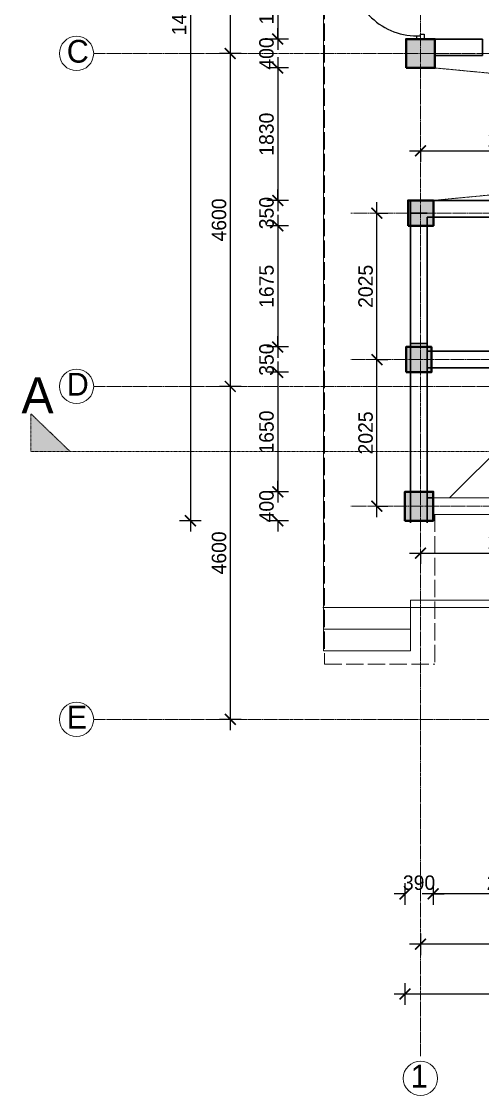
# Model space of a CAD drawing. Header units: inches. Extents: x -3071 to 2534411, y -17796 to 388172.
# Drawn here: x 1605238 to 1611608, y 290798 to 305637 of the extents above; entities that cross this region are included whole.
import ezdxf

# ---------------------------------------------------------------- set-up
doc = ezdxf.new("R2010")
doc.units = ezdxf.units.IN
doc.header["$MEASUREMENT"] = 0
for name, pattern in [('ACAD_ISO08W100', [36, 24, -3, 6, -3]), ('DASHDOT2', [12.7, 6.35, -3.175, 0, -3.175]), ('Hidden', [15, 12, -3])]:
    doc.linetypes.add(name, pattern=pattern)
for name, color, linetype, lineweight in [('001-Archi- Opening', 90, 'Continuous', 25), ('A .09 overhang', 1, 'Continuous', 9), ('A .4 col', 5, 'Continuous', 40), ('A 0.13parapet partition', 230, 'Continuous', 13), ('A 0.18 steps', 6, 'Continuous', 18), ('cen', 50, 'ACAD_ISO08W100', 5), ('Grid Tag', 6, 'Continuous', 20), ('p1 walls stone outline', 4, 'Continuous', 30), ('section', 6, 'DASHDOT2', 20)]:
    doc.layers.add(name, color=color, linetype=linetype, lineweight=lineweight)
doc.styles.add('Archi 100', font='GOTHIC.TTF', dxfattribs={"height": 200})
doc.styles.add('CG', font='GOTHIC.TTF', dxfattribs={"height": 40})
doc.styles.get("Standard").update_dxf_attribs({"font": 'GOTHIC.TTF'})
doc.dimstyles.new('Archi 100', dxfattribs={"dimtxt": 200, "dimasz": 150, "dimexe": 150, "dimexo": 300, "dimgap": 50, "dimtad": 1, "dimdec": 0, "dimrnd": 5, "dimzin": 0, "dimdsep": 46, "dimtxsty": 'Archi 100', "dimblk": 'ARCHTICK', "dimcen": 0.09, "dimdle": 150, "dimclrd": 256, "dimclre": 256, "dimclrt": 256, "dimadec": 0, "dimazin": 0, "dimtfac": 1, "dimtdec": 0, "dimtix": 1, "dimtofl": 0, "dimtmove": 0, "dimatfit": 3, "dimfxl": 150, "dimfxlon": 1, "dimtolj": 1, "dimtzin": 0, "dimlwd": -1, "dimlwe": -1, "dimarcsym": 0})

# ---------------------------------------------------------------- blocks, each defined once
blk = doc.blocks.new('grid')
at = {"layer": 'Grid Tag', "linetype": 'Continuous', "ltscale": 30}
blk.add_circle((51, 48), 264, dxfattribs=at)
blk.add_attdef('GRID', (-143, -93), '', height=200)
blk = doc.blocks.new('nd4 plan')
for p, q in [((669, 921, 0), (720, 935, 0)), ((676, 895, 0), (669, 921, 0)), ((684, 897, 0), (676, 895, 0)), ((676, 895, 0), (899, 63)), ((899, 63), (676, 895, 0)), ((684, 897, 0), (720, 906, 0)), ((906, 65), (684, 897, 0)), ((727, 908, 0), (720, 935, 0)), ((720, 906, 0), (727, 908, 0)), ((942, 75), (720, 906, 0)), ((956, 55), (727, 908, 0)), ((950, 77), (899, 63)), ((899, 63), (905, 41)), ((905, 41), (956, 55)), ((906, 65), (942, 75))]:
    blk.add_line(p, q)
for points in [[(956, 5), (933, 5), (933, -45), (1000, -45), (1000, 55), (956, 55), (727, 908), (720, 935), (669, 921), (676, 895), (899, 63), (899, 63), (905, 41), (956, 55)], [(942, 75), (720, 906), (684, 897), (906, 65)], [(0, -45), (0, 55), (44, 55), (44, 5), (67, 5), (67, -45)]]:
    blk.add_lwpolyline(points, close=True)
blk.add_arc((956, 55), 912, 87.2417, 179.9999)
blk = doc.blocks.new('_ArchTick')
at = {"color": 0, "linetype": 'ByBlock', "const_width": 0.15}
blk.add_lwpolyline([(-0.5, -0.5), (0.5, 0.5)], dxfattribs=at)
blk = doc.blocks.new('*D1350')
at = {"transparency": 16777216}
for p, q in [((1608779, 306545), (1608779, 305245)), ((1608929, 306395), (1608629, 306395)), ((1608929, 305395), (1608629, 305395))]:
    blk.add_line(p, q, dxfattribs=at)
at = {"layer": 'Defpoints', "color": 0, "transparency": 16777216}
for p in [(1610636, 306395), (1608779, 305395), (1610551, 305395)]:
    blk.add_point(p, dxfattribs=at)
at = {"transparency": 16777216, "xscale": 150, "yscale": 150, "zscale": 150}
for p, rotation in [((1608779, 306395), 90), ((1608779, 305395), 270)]:
    blk.add_blockref('_ArchTick', p, dxfattribs=dict(at, rotation=rotation))
at = {"transparency": 16777216, "insert": (1608624, 305895), "char_height": 200, "attachment_point": 5, "rotation": 90, "style": 'Archi 100'}
blk.add_mtext('\\A1;1000', dxfattribs=at)
blk = doc.blocks.new('*D1351')
at = {"transparency": 16777216}
for p, q in [((1608779, 305395), (1608779, 305545)), ((1608929, 305395), (1608629, 305395)), ((1608929, 304995), (1608629, 304995)), ((1608779, 304995), (1608779, 304845))]:
    blk.add_line(p, q, dxfattribs=at)
at = {"layer": 'Defpoints', "color": 0, "transparency": 16777216}
for p in [(1610551, 305395), (1608779, 304995), (1610551, 304995)]:
    blk.add_point(p, dxfattribs=at)
at = {"transparency": 16777216, "xscale": 150, "yscale": 150, "zscale": 150}
for p, rotation in [((1608779, 305395), 270), ((1608779, 304995), 90)]:
    blk.add_blockref('_ArchTick', p, dxfattribs=dict(at, rotation=rotation))
at = {"transparency": 16777216, "insert": (1608624, 305195), "char_height": 200, "attachment_point": 5, "rotation": 90, "style": 'Archi 100'}
blk.add_mtext('\\A1;400', dxfattribs=at)
blk = doc.blocks.new('*D1352')
at = {"transparency": 16777216}
for p, q in [((1608779, 305145), (1608779, 303015)), ((1608929, 304995), (1608629, 304995)), ((1608929, 303165), (1608629, 303165))]:
    blk.add_line(p, q, dxfattribs=at)
at = {"layer": 'Defpoints', "color": 0, "transparency": 16777216}
for p in [(1610551, 304995), (1608779, 303165), (1610579, 303165)]:
    blk.add_point(p, dxfattribs=at)
at = {"transparency": 16777216, "xscale": 150, "yscale": 150, "zscale": 150}
for p, rotation in [((1608779, 304995), 90), ((1608779, 303165), 270)]:
    blk.add_blockref('_ArchTick', p, dxfattribs=dict(at, rotation=rotation))
at = {"transparency": 16777216, "insert": (1608624, 304080), "char_height": 200, "attachment_point": 5, "rotation": 90, "style": 'Archi 100'}
blk.add_mtext('\\A1;1830', dxfattribs=at)
blk = doc.blocks.new('*D1353')
at = {"transparency": 16777216}
for p, q in [((1608779, 303165), (1608779, 303315)), ((1608929, 303165), (1608629, 303165)), ((1608929, 302815), (1608629, 302815)), ((1608779, 302815), (1608779, 302665))]:
    blk.add_line(p, q, dxfattribs=at)
at = {"layer": 'Defpoints', "color": 0, "transparency": 16777216}
for p in [(1610579, 303165), (1608779, 302815), (1610579, 302815)]:
    blk.add_point(p, dxfattribs=at)
at = {"transparency": 16777216, "xscale": 150, "yscale": 150, "zscale": 150}
for p, rotation in [((1608779, 303165), 270), ((1608779, 302815), 90)]:
    blk.add_blockref('_ArchTick', p, dxfattribs=dict(at, rotation=rotation))
at = {"transparency": 16777216, "insert": (1608624, 302990), "char_height": 200, "attachment_point": 5, "rotation": 90, "style": 'Archi 100'}
blk.add_mtext('\\A1;350', dxfattribs=at)
blk = doc.blocks.new('*D1354')
at = {"transparency": 16777216}
for p, q in [((1608779, 302965), (1608779, 300990)), ((1608929, 302815), (1608629, 302815)), ((1608929, 301140), (1608629, 301140))]:
    blk.add_line(p, q, dxfattribs=at)
at = {"layer": 'Defpoints', "color": 0, "transparency": 16777216}
for p in [(1610579, 302815), (1608779, 301140), (1610551, 301140)]:
    blk.add_point(p, dxfattribs=at)
at = {"transparency": 16777216, "xscale": 150, "yscale": 150, "zscale": 150}
for p, rotation in [((1608779, 302815), 90), ((1608779, 301140), 270)]:
    blk.add_blockref('_ArchTick', p, dxfattribs=dict(at, rotation=rotation))
at = {"transparency": 16777216, "insert": (1608624, 301978), "char_height": 200, "attachment_point": 5, "rotation": 90, "style": 'Archi 100'}
blk.add_mtext('\\A1;1675', dxfattribs=at)
blk = doc.blocks.new('*D1355')
at = {"transparency": 16777216}
for p, q in [((1608779, 301140), (1608779, 301290)), ((1608929, 301140), (1608629, 301140)), ((1608929, 300790), (1608629, 300790)), ((1608779, 300790), (1608779, 300640))]:
    blk.add_line(p, q, dxfattribs=at)
at = {"layer": 'Defpoints', "color": 0, "transparency": 16777216}
for p in [(1610551, 301140), (1608779, 300790), (1610551, 300790)]:
    blk.add_point(p, dxfattribs=at)
at = {"transparency": 16777216, "xscale": 150, "yscale": 150, "zscale": 150}
for p, rotation in [((1608779, 301140), 270), ((1608779, 300790), 90)]:
    blk.add_blockref('_ArchTick', p, dxfattribs=dict(at, rotation=rotation))
at = {"transparency": 16777216, "insert": (1608624, 300965), "char_height": 200, "attachment_point": 5, "rotation": 90, "style": 'Archi 100'}
blk.add_mtext('\\A1;350', dxfattribs=at)
blk = doc.blocks.new('*D1356')
at = {"transparency": 16777216}
for p, q in [((1608779, 300940), (1608779, 298990)), ((1608929, 300790), (1608629, 300790)), ((1608929, 299140), (1608629, 299140))]:
    blk.add_line(p, q, dxfattribs=at)
at = {"layer": 'Defpoints', "color": 0, "transparency": 16777216}
for p in [(1610551, 300790), (1608779, 299140), (1610536, 299140)]:
    blk.add_point(p, dxfattribs=at)
at = {"transparency": 16777216, "xscale": 150, "yscale": 150, "zscale": 150}
for p, rotation in [((1608779, 300790), 90), ((1608779, 299140), 270)]:
    blk.add_blockref('_ArchTick', p, dxfattribs=dict(at, rotation=rotation))
at = {"transparency": 16777216, "insert": (1608624, 299965), "char_height": 200, "attachment_point": 5, "rotation": 90, "style": 'Archi 100'}
blk.add_mtext('\\A1;1650', dxfattribs=at)
blk = doc.blocks.new('*D1357')
at = {"transparency": 16777216}
for p, q in [((1608779, 299140), (1608779, 299290)), ((1608929, 299140), (1608629, 299140)), ((1608929, 298740), (1608629, 298740)), ((1608779, 298740), (1608779, 298590))]:
    blk.add_line(p, q, dxfattribs=at)
at = {"layer": 'Defpoints', "color": 0, "transparency": 16777216}
for p in [(1610536, 299140), (1608779, 298740), (1610536, 298740)]:
    blk.add_point(p, dxfattribs=at)
at = {"transparency": 16777216, "xscale": 150, "yscale": 150, "zscale": 150}
for p, rotation in [((1608779, 299140), 270), ((1608779, 298740), 90)]:
    blk.add_blockref('_ArchTick', p, dxfattribs=dict(at, rotation=rotation))
at = {"transparency": 16777216, "insert": (1608624, 298940), "char_height": 200, "attachment_point": 5, "rotation": 90, "style": 'Archi 100'}
blk.add_mtext('\\A1;400', dxfattribs=at)
blk = doc.blocks.new('*D1359')
at = {"transparency": 16777216}
for p, q in [((1608123, 308245), (1608123, 305045)), ((1608273, 308095), (1607973, 308095)), ((1608273, 305195), (1607973, 305195))]:
    blk.add_line(p, q, dxfattribs=at)
at = {"layer": 'Defpoints', "color": 0, "transparency": 16777216}
for p in [(1610551, 308095), (1608123, 305195), (1610751, 305195)]:
    blk.add_point(p, dxfattribs=at)
at = {"transparency": 16777216, "xscale": 150, "yscale": 150, "zscale": 150}
for p, rotation in [((1608123, 308095), 90), ((1608123, 305195), 270)]:
    blk.add_blockref('_ArchTick', p, dxfattribs=dict(at, rotation=rotation))
at = {"transparency": 16777216, "insert": (1607968, 306645), "char_height": 200, "attachment_point": 5, "rotation": 90, "style": 'Archi 100'}
blk.add_mtext('\\A1;2900', dxfattribs=at)
blk = doc.blocks.new('*D1360')
at = {"transparency": 16777216}
for p, q in [((1608123, 305345), (1608123, 300445)), ((1608273, 305195), (1607973, 305195)), ((1608273, 300595), (1607973, 300595))]:
    blk.add_line(p, q, dxfattribs=at)
at = {"layer": 'Defpoints', "color": 0, "transparency": 16777216}
for p in [(1610751, 305195), (1608123, 300595), (1610751, 300595)]:
    blk.add_point(p, dxfattribs=at)
at = {"transparency": 16777216, "xscale": 150, "yscale": 150, "zscale": 150}
for p, rotation in [((1608123, 305195), 90), ((1608123, 300595), 270)]:
    blk.add_blockref('_ArchTick', p, dxfattribs=dict(at, rotation=rotation))
at = {"transparency": 16777216, "insert": (1607968, 302895), "char_height": 200, "attachment_point": 5, "rotation": 90, "style": 'Archi 100'}
blk.add_mtext('\\A1;4600', dxfattribs=at)
blk = doc.blocks.new('*D1361')
at = {"transparency": 16777216}
for p, q in [((1608123, 300745), (1608123, 295845)), ((1608273, 300595), (1607973, 300595)), ((1608273, 295995), (1607973, 295995))]:
    blk.add_line(p, q, dxfattribs=at)
at = {"layer": 'Defpoints', "color": 0, "transparency": 16777216}
for p in [(1610751, 300595), (1608123, 295995), (1610751, 295995)]:
    blk.add_point(p, dxfattribs=at)
at = {"transparency": 16777216, "xscale": 150, "yscale": 150, "zscale": 150}
for p, rotation in [((1608123, 300595), 90), ((1608123, 295995), 270)]:
    blk.add_blockref('_ArchTick', p, dxfattribs=dict(at, rotation=rotation))
at = {"transparency": 16777216, "insert": (1607968, 298295), "char_height": 200, "attachment_point": 5, "rotation": 90, "style": 'Archi 100'}
blk.add_mtext('\\A1;4600', dxfattribs=at)
blk = doc.blocks.new('*D1283')
at = {"transparency": 16777216}
for p, q in [((1607573, 313045), (1607573, 298590)), ((1607723, 312895), (1607423, 312895)), ((1607723, 298740), (1607423, 298740))]:
    blk.add_line(p, q, dxfattribs=at)
at = {"layer": 'Defpoints', "color": 0, "transparency": 16777216}
for p in [(1610551, 312895), (1607573, 298740), (1610536, 298740)]:
    blk.add_point(p, dxfattribs=at)
at = {"transparency": 16777216, "xscale": 150, "yscale": 150, "zscale": 150}
for p, rotation in [((1607573, 312895), 90), ((1607573, 298740), 270)]:
    blk.add_blockref('_ArchTick', p, dxfattribs=dict(at, rotation=rotation))
at = {"transparency": 16777216, "insert": (1607418, 305818), "char_height": 200, "attachment_point": 5, "rotation": 90, "style": 'Archi 100'}
blk.add_mtext('\\A1;14155', dxfattribs=at)
blk = doc.blocks.new('*D1385')
at = {"transparency": 16777216}
for p, q in [((1610926, 293733), (1610926, 293433)), ((1613001, 293733), (1613001, 293433)), ((1613151, 293583), (1610776, 293583))]:
    blk.add_line(p, q, dxfattribs=at)
at = {"layer": 'Defpoints', "color": 0, "transparency": 16777216}
for p in [(1610926, 298740), (1613001, 298765), (1610926, 293583)]:
    blk.add_point(p, dxfattribs=at)
at = {"transparency": 16777216, "xscale": 150, "yscale": 150, "zscale": 150, "rotation": 180}
blk.add_blockref('_ArchTick', (1610926, 293583), dxfattribs=at)
at = {"transparency": 16777216, "xscale": 150, "yscale": 150, "zscale": 150}
blk.add_blockref('_ArchTick', (1613001, 293583), dxfattribs=at)
at = {"transparency": 16777216, "insert": (1611964, 293738), "char_height": 200, "attachment_point": 5, "style": 'Archi 100'}
blk.add_mtext('\\A1;2075', dxfattribs=at)
blk = doc.blocks.new('*D1386')
at = {"transparency": 16777216}
for p, q in [((1610536, 293733), (1610536, 293433)), ((1610926, 293733), (1610926, 293433)), ((1610536, 293583), (1610386, 293583)), ((1610926, 293583), (1611076, 293583))]:
    blk.add_line(p, q, dxfattribs=at)
at = {"layer": 'Defpoints', "color": 0, "transparency": 16777216}
for p in [(1610536, 298740), (1610926, 298740), (1610536, 293583)]:
    blk.add_point(p, dxfattribs=at)
at = {"transparency": 16777216, "xscale": 150, "yscale": 150, "zscale": 150}
blk.add_blockref('_ArchTick', (1610536, 293583), dxfattribs=at)
at = {"transparency": 16777216, "xscale": 150, "yscale": 150, "zscale": 150, "rotation": 180}
blk.add_blockref('_ArchTick', (1610926, 293583), dxfattribs=at)
at = {"transparency": 16777216, "insert": (1610731, 293738), "char_height": 200, "attachment_point": 5, "style": 'Archi 100'}
blk.add_mtext('\\A1;390', dxfattribs=at)
blk = doc.blocks.new('*D1397')
at = {"transparency": 16777216}
for p, q in [((1610751, 293038), (1610751, 292738)), ((1614351, 293038), (1614351, 292738)), ((1614501, 292888), (1610601, 292888))]:
    blk.add_line(p, q, dxfattribs=at)
at = {"layer": 'Defpoints', "color": 0, "transparency": 16777216}
for p in [(1610751, 298940), (1614351, 298940), (1610751, 292888)]:
    blk.add_point(p, dxfattribs=at)
at = {"transparency": 16777216, "xscale": 150, "yscale": 150, "zscale": 150, "rotation": 180}
blk.add_blockref('_ArchTick', (1610751, 292888), dxfattribs=at)
at = {"transparency": 16777216, "xscale": 150, "yscale": 150, "zscale": 150}
blk.add_blockref('_ArchTick', (1614351, 292888), dxfattribs=at)
at = {"transparency": 16777216, "insert": (1612551, 293043), "char_height": 200, "attachment_point": 5, "style": 'Archi 100'}
blk.add_mtext('\\A1;3600', dxfattribs=at)
blk = doc.blocks.new('*D1285')
at = {"transparency": 16777216}
for p, q in [((1610536, 292351), (1610536, 292051)), ((1649601, 292351), (1649601, 292051)), ((1610386, 292201), (1649751, 292201))]:
    blk.add_line(p, q, dxfattribs=at)
at = {"layer": 'Defpoints', "color": 0, "transparency": 16777216}
for p in [(1610536, 298740), (1649601, 295795), (1649601, 292201)]:
    blk.add_point(p, dxfattribs=at)
at = {"transparency": 16777216, "xscale": 150, "yscale": 150, "zscale": 150, "rotation": 180}
blk.add_blockref('_ArchTick', (1610536, 292201), dxfattribs=at)
at = {"transparency": 16777216, "xscale": 150, "yscale": 150, "zscale": 150}
blk.add_blockref('_ArchTick', (1649601, 292201), dxfattribs=at)
at = {"transparency": 16777216, "insert": (1630069, 292356), "char_height": 200, "attachment_point": 5, "style": 'Archi 100'}
blk.add_mtext('\\A1;39065', dxfattribs=at)
blk = doc.blocks.new('*D1714')
at = {"transparency": 16777216}
for p, q in [((1610148, 298790), (1610148, 301115)), ((1610148, 300965), (1610298, 300965)), ((1610148, 298940), (1610298, 298940))]:
    blk.add_line(p, q, dxfattribs=at)
at = {"layer": 'Defpoints', "color": 0, "transparency": 16777216}
for p in [(1610148, 300965), (1610148, 300965), (1610148, 298940)]:
    blk.add_point(p, dxfattribs=at)
at = {"transparency": 16777216, "xscale": 150, "yscale": 150, "zscale": 150}
for p, rotation in [((1610148, 300965), 90), ((1610148, 298940), 270)]:
    blk.add_blockref('_ArchTick', p, dxfattribs=dict(at, rotation=rotation))
at = {"transparency": 16777216, "insert": (1609993, 299953), "char_height": 200, "attachment_point": 5, "rotation": 90, "style": 'Archi 100'}
blk.add_mtext('\\A1;2025', dxfattribs=at)
blk = doc.blocks.new('*D1715')
at = {"transparency": 16777216}
for p, q in [((1610148, 300815), (1610148, 303140)), ((1610148, 302990), (1610298, 302990)), ((1610148, 300965), (1610298, 300965))]:
    blk.add_line(p, q, dxfattribs=at)
at = {"layer": 'Defpoints', "color": 0, "transparency": 16777216}
for p in [(1610148, 302990), (1610148, 302990), (1610148, 300965)]:
    blk.add_point(p, dxfattribs=at)
at = {"transparency": 16777216, "xscale": 150, "yscale": 150, "zscale": 150}
for p, rotation in [((1610148, 302990), 90), ((1610148, 300965), 270)]:
    blk.add_blockref('_ArchTick', p, dxfattribs=dict(at, rotation=rotation))
at = {"transparency": 16777216, "insert": (1609993, 301978), "char_height": 200, "attachment_point": 5, "rotation": 90, "style": 'Archi 100'}
blk.add_mtext('\\A1;2025', dxfattribs=at)
blk = doc.blocks.new('*D1716')
at = {"transparency": 16777216}
for p, q in [((1610601, 298293), (1613351, 298293)), ((1610751, 298293), (1610751, 298143)), ((1613201, 298293), (1613201, 298143))]:
    blk.add_line(p, q, dxfattribs=at)
at = {"layer": 'Defpoints', "color": 0, "transparency": 16777216}
for p in [(1610751, 298305), (1613201, 298305), (1613201, 298293)]:
    blk.add_point(p, dxfattribs=at)
at = {"transparency": 16777216, "xscale": 150, "yscale": 150, "zscale": 150, "rotation": 180}
blk.add_blockref('_ArchTick', (1610751, 298293), dxfattribs=at)
at = {"transparency": 16777216, "xscale": 150, "yscale": 150, "zscale": 150}
blk.add_blockref('_ArchTick', (1613201, 298293), dxfattribs=at)
at = {"transparency": 16777216, "insert": (1611976, 298448), "char_height": 200, "attachment_point": 5, "style": 'Archi 100'}
blk.add_mtext('\\A1;2450', dxfattribs=at)
blk = doc.blocks.new('*D1717')
at = {"transparency": 16777216}
for p, q in [((1610601, 303849), (1613351, 303849)), ((1610751, 303849), (1610751, 303699)), ((1613201, 303849), (1613201, 303699))]:
    blk.add_line(p, q, dxfattribs=at)
at = {"layer": 'Defpoints', "color": 0, "transparency": 16777216}
for p in [(1610751, 303883), (1613201, 303883), (1613201, 303849)]:
    blk.add_point(p, dxfattribs=at)
at = {"transparency": 16777216, "xscale": 150, "yscale": 150, "zscale": 150, "rotation": 180}
blk.add_blockref('_ArchTick', (1610751, 303849), dxfattribs=at)
at = {"transparency": 16777216, "xscale": 150, "yscale": 150, "zscale": 150}
blk.add_blockref('_ArchTick', (1613201, 303849), dxfattribs=at)
at = {"transparency": 16777216, "insert": (1611976, 304004), "char_height": 200, "attachment_point": 5, "style": 'Archi 100'}
blk.add_mtext('\\A1;2450', dxfattribs=at)

msp = doc.modelspace()

# ---------------------------------------------------------------- hatches: boundary and pattern name
at = {"layer": 'A .4 col', "linetype": 'Continuous'}
h = msp.add_hatch(color=256, dxfattribs=at)
h.dxf.hatch_style = 1
h.paths.add_polyline_path([(1610551.17, 304995.24), (1610951.17, 304995.24), (1610951.17, 305395.24), (1610551.17, 305395.24)])
h = msp.add_hatch(color=256, dxfattribs=at)
h.dxf.hatch_style = 1
h.paths.add_polyline_path([(1610579.08, 302815.24), (1610929.08, 302815.24), (1610929.08, 303165.24), (1610579.08, 303165.24)])
h = msp.add_hatch(color=256, dxfattribs=at)
h.dxf.hatch_style = 1
h.paths.add_polyline_path([(1610551.32, 300790.25), (1610901.32, 300790.25), (1610901.32, 301140.25), (1610551.32, 301140.25)])
h = msp.add_hatch(color=256, dxfattribs=at)
h.dxf.hatch_style = 1
h.paths.add_polyline_path([(1610526.32, 298740.25), (1610926.32, 298740.25), (1610926.32, 299140.25), (1610526.32, 299140.25)])
at = {"layer": 'section'}
msp.add_hatch(color=256, dxfattribs=at).paths.add_polyline_path([(1605366.89, 300218.27), (1605366.89, 299695.92), (1605910.49, 299695.92)])

# ---------------------------------------------------------------- linework, layer by layer
at = {"layer": 'A .09 overhang', "linetype": 'Hidden', "ltscale": 20}
for p, q in [((1609424.36, 313710.25), (1609424.36, 296758.68)), ((1610951.17, 298825.25), (1610951.17, 296758.68)), ((1609424.36, 296758.68), (1610951.17, 296758.68))]:
    msp.add_line(p, q, dxfattribs=at)
at = {"layer": 'A .4 col', "linetype": 'Continuous'}
for points in [[(1610551.17, 304995.24), (1610951.17, 304995.24), (1610951.17, 305395.24), (1610551.17, 305395.24)], [(1610579.08, 302815.24), (1610929.08, 302815.24), (1610929.08, 303165.24), (1610579.08, 303165.24)], [(1610551.32, 300790.25), (1610901.32, 300790.25), (1610901.32, 301140.25), (1610551.32, 301140.25)], [(1610536.32, 298740.25), (1610926.32, 298740.25), (1610926.32, 299140.25), (1610536.32, 299140.25)]]:
    msp.add_lwpolyline(points, close=True, dxfattribs=at)
at = {"layer": 'A 0.13parapet partition'}
for p, q in [((1610841.32, 299055.25), (1630201.32, 299055.25)), ((1610926.32, 298825.25), (1630201.32, 298825.25)), ((1630101.32, 297540.25), (1609399.51, 297540.25)), ((1630126.17, 297640.25), (1610611.35, 297640.25))]:
    msp.add_line(p, q, dxfattribs=at)
at = {"layer": 'A 0.18 steps'}
for p, q in [((1609411.35, 296940.25), (1609411.35, 308295.24)), ((1610599.51, 297540.25), (1609399.51, 297540.25)), ((1610611.35, 296940.25), (1610611.35, 297640.25)), ((1610611.35, 297240.25), (1609411.35, 297240.25)), ((1610611.35, 296940.25), (1609411.35, 296940.25))]:
    msp.add_line(p, q, dxfattribs=at)
at = {"layer": 'A 0.18 steps', "ltscale": 20}
msp.add_line((1611150.95, 299055.25), (1612125.93, 300030.24), dxfattribs=at)
at = {"layer": 'cen', "ltscale": 2}
for p, q in [((1610751.17, 316425.62), (1610751.17, 291340.6)), ((1653916.17, 305195.24), (1606236.17, 305195.24)), ((1635004.09, 302990.24), (1609786.53, 302990.24)), ((1634976.32, 300965.25), (1609786.53, 300965.25)), ((1653916.17, 300595.25), (1606236.17, 300595.25)), ((1634981.32, 298940.25), (1609786.53, 298940.25)), ((1653916.17, 295995.25), (1606236.17, 295995.25))]:
    msp.add_line(p, q, dxfattribs=at)
at = {"layer": 'p1 walls stone outline'}
for p, q in [((1610951.17, 305395.24), (1611607.67, 305395.24)), ((1611607.67, 305165.48), (1611607.67, 305395.24)), ((1611607.67, 305165.48), (1610951.17, 305165.48)), ((1610611.32, 298710.25), (1610611.32, 303165.24)), ((1610611.32, 303165.24), (1630451.32, 303165.24)), ((1610611.32, 302990.25), (1610841.32, 302990.25)), ((1610841.32, 302935.24), (1610841.32, 298710.25)), ((1610841.32, 302935.24), (1630451.32, 302935.24)), ((1610611.32, 301190.37), (1610611.32, 299055.25)), ((1610611.32, 301190.37), (1610841.32, 301190.37)), ((1610841.32, 301080.25), (1620201.31, 301080.25)), ((1610841.32, 300850.25), (1620201.31, 300850.25)), ((1610841.32, 299055.25), (1610926.32, 299055.25))]:
    msp.add_line(p, q, dxfattribs=at)
at = {"layer": 'section'}
for p, q in [((1630101.17, 304995.24), (1610929.08, 303165.24)), ((1610951.17, 304995.24), (1630101.32, 303165.24)), ((1605366.89, 299695.92), (1605366.89, 300218.27)), ((1605366.89, 300218.27), (1605910.49, 299695.92)), ((1653854.71, 299695.92), (1605366.89, 299695.92))]:
    msp.add_line(p, q, dxfattribs=at)

# ---------------------------------------------------------------- block references
ref = msp.add_blockref('grid', (1605952.65, 305152.14), dxfattribs=dict(xscale=0.8987445155798923, yscale=0.8987445155798923, zscale=0.8987445155798923))
ref.add_attrib('GRID', 'C', (1605864.11, 305068.36), dxfattribs={"height": 314.56})
ref = msp.add_blockref('grid', (1605952.65, 300552.14), dxfattribs=dict(xscale=0.8987445155798923, yscale=0.8987445155798923, zscale=0.8987445155798923))
ref.add_attrib('GRID', 'D', (1605864.11, 300468.36), dxfattribs={"height": 314.56})
ref = msp.add_blockref('grid', (1605952.65, 295952.14), dxfattribs=dict(xscale=0.8987445155798923, yscale=0.8987445155798923, zscale=0.8987445155798923))
ref.add_attrib('GRID', 'E', (1605864.11, 295868.36), dxfattribs={"height": 314.56})
ref = msp.add_blockref('grid', (1610704.94, 290992.55), dxfattribs=dict(xscale=0.8987445155798923, yscale=0.8987445155798923, zscale=0.8987445155798923))
ref.add_attrib('GRID', '1', (1610616.4, 290908.77), dxfattribs={"height": 314.56})
at = {"layer": '001-Archi- Opening', "rotation": 90}
msp.add_blockref('nd4 plan', (1610756.16, 305395.24), dxfattribs=at)

# ---------------------------------------------------------------- texts
at = {"layer": 'section', "insert": (1605459.95, 300471.85), "char_height": 500, "width": 2050.5885, "attachment_point": 5, "style": 'CG'}
msp.add_mtext('A', dxfattribs=at)

# ---------------------------------------------------------------- dimensions: what is measured, and where the dimension line sits
for base, p1, p2, picture, middle in [((1607572.87, 298740.25), (1610551.17, 312895.24), (1610536.32, 298740.25), '*D1283', (1607417.84, 305817.75)), ((1610148.22, 300965.25), (1610148.22, 298940.25), (1610148.22, 300965.25), '*D1714', (1609993.19, 299952.75))]:
    dim = msp.add_linear_dim(base=base, p1=p1, p2=p2, angle=90, dimstyle='Archi 100')
    dim.commit()
    dim.dimension.update_dxf_attribs({"geometry": picture, "text_midpoint": middle})
for base, p1, p2, picture, middle in [((1608123.25, 305195.24), (1610551.17, 308095.24), (1610751.17, 305195.24), '*D1359', (1607968.22, 306645.24)), ((1608778.96, 305395.24), (1610636.17, 306395.24), (1610551.17, 305395.24), '*D1350', (1608623.93, 305895.24)), ((1608778.96, 304995.24), (1610551.17, 305395.24), (1610551.17, 304995.24), '*D1351', (1608623.93, 305195.24)), ((1608123.25, 300595.25), (1610751.17, 305195.24), (1610751.17, 300595.25), '*D1360', (1607968.22, 302895.24)), ((1608778.96, 303165.24), (1610551.17, 304995.24), (1610579.08, 303165.24), '*D1352', (1608623.93, 304080.24)), ((1608778.96, 302815.24), (1610579.08, 303165.24), (1610579.08, 302815.24), '*D1353', (1608623.93, 302990.24)), ((1610148.22, 302990.24), (1610148.22, 300965.25), (1610148.22, 302990.24), '*D1715', (1609993.19, 301977.75)), ((1608778.96, 301140.25), (1610579.08, 302815.24), (1610551.32, 301140.25), '*D1354', (1608623.93, 301977.75)), ((1608778.96, 300790.25), (1610551.32, 301140.25), (1610551.32, 300790.25), '*D1355', (1608623.93, 300965.25)), ((1608778.96, 299140.25), (1610551.32, 300790.25), (1610536.32, 299140.25), '*D1356', (1608623.93, 299965.25)), ((1608123.25, 295995.25), (1610751.17, 300595.25), (1610751.17, 295995.25), '*D1361', (1607968.22, 298295.25)), ((1608778.96, 298740.25), (1610536.32, 299140.25), (1610536.32, 298740.25), '*D1357', (1608623.93, 298940.25))]:
    dim = msp.add_linear_dim(base=base, p1=p1, p2=p2, angle=90, dimstyle='Archi 100', override={"dimtmove": 1})
    dim.commit()
    dim.dimension.update_dxf_attribs({"geometry": picture, "text_midpoint": middle})
for base, p1, p2, picture, middle in [((1613201.16, 303848.62), (1610751.17, 303883.11), (1613201.16, 303883.11), '*D1717', (1611976.16, 304003.65)), ((1649601.17, 292201.1), (1610536.32, 298740.25), (1649601.17, 295795.25), '*D1285', (1630068.74, 292356.13)), ((1613201.16, 298293.26), (1610751.17, 298304.62), (1613201.16, 298304.62), '*D1716', (1611976.16, 298448.29))]:
    dim = msp.add_linear_dim(base=base, p1=p1, p2=p2, dimstyle='Archi 100')
    dim.commit()
    dim.dimension.update_dxf_attribs({"geometry": picture, "text_midpoint": middle})
for base, p1, p2, picture, middle in [((1610751.17, 292887.61), (1614351.17, 298940.25), (1610751.17, 298940.25), '*D1397', (1612551.17, 293042.64)), ((1610536.32, 293582.72), (1610926.32, 298740.25), (1610536.32, 298740.25), '*D1386', (1610731.32, 293737.75)), ((1610926.32, 293582.72), (1613001.31, 298765.25), (1610926.32, 298740.25), '*D1385', (1611963.81, 293737.75))]:
    dim = msp.add_linear_dim(base=base, p1=p1, p2=p2, dimstyle='Archi 100', override={"dimtmove": 1})
    dim.commit()
    dim.dimension.update_dxf_attribs({"geometry": picture, "text_midpoint": middle})

doc.saveas('drawing.dxf')
